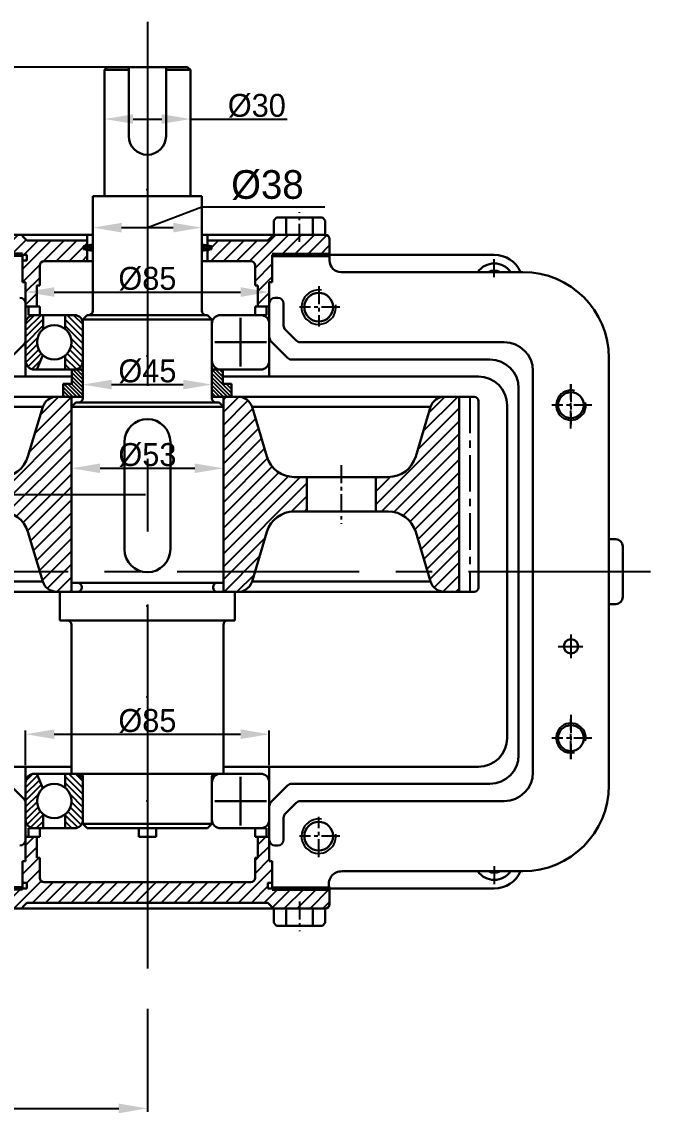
# Model space of a CAD drawing. Header units: millimetres. Extents: x 195 to 1387, y 105 to 1062.
# Drawn here: x 580.3 to 805.1, y 111.1 to 491.7 of the extents above; entities that cross this region are included whole.
import ezdxf

# ---------------------------------------------------------------- set-up
doc = ezdxf.new("R2010")
doc.units = ezdxf.units.MM
doc.header["$PDSIZE"] = -1
doc.linetypes.add('CENTER', pattern=[10.16, 6.35, -1.27, 1.27, -1.27])
doc.linetypes.add('CENTERX2', pattern=[20.32, 12.7, -2.54, 2.54, -2.54])
doc.layers.get('0').update_dxf_attribs({"lineweight": 30})
doc.layers.add('中心线', color=1, linetype='CENTER')
doc.layers.add('细线', color=7, linetype='Continuous')
doc.layers.add('特粗线', color=7, linetype='Continuous', lineweight=60)
doc.dimstyles.new('ISO-25', dxfattribs={"dimtxt": 8, "dimasz": 10, "dimexe": 1.25, "dimexo": 0.625, "dimtad": 1, "dimdec": 0, "dimtxsty": 'Standard', "dimcen": 2.5, "dimadec": 0, "dimazin": 0, "dimtfac": 1, "dimtdec": 0, "dimtmove": 0, "dimatfit": 3, "dimfxl": 1, "dimarcsym": 0})

# ---------------------------------------------------------------- blocks, each defined once
blk = doc.blocks.new('*D24')
at = {"layer": 'Defpoints', "color": 0, "transparency": 16777216}
for p in [(474.12, 148.12), (624.12, 148.13), (624.12, 112.75)]:
    blk.add_point(p, dxfattribs=at)
at = {"layer": '细线', "color": 0, "lineweight": -2, "transparency": 16777216}
for p, q in [((474.12, 147.49), (474.12, 111.5)), ((624.12, 147.5), (624.12, 111.5)), ((484.12, 112.75), (614.12, 112.75))]:
    blk.add_line(p, q, dxfattribs=at)
at = {"layer": '细线', "color": 0, "transparency": 16777216}
for points in [[(484.12, 114.42), (484.12, 111.08), (474.12, 112.75)], [(614.12, 114.42), (614.12, 111.08), (624.12, 112.75)]]:
    blk.add_solid(points, dxfattribs=at)
at = {"layer": '细线', "color": 0, "transparency": 16777216, "insert": (549.12, 117.38), "char_height": 8, "attachment_point": 5}
blk.add_mtext('%%c150', dxfattribs=at)
blk = doc.blocks.new('*D33')
at = {"layer": 'Defpoints', "color": 0, "transparency": 16777216}
for p in [(205.25, 475.94), (624.12, 475.94), (624.12, 326.72)]:
    blk.add_point(p, dxfattribs=at)
at = {"layer": '细线', "color": 0, "lineweight": -2, "transparency": 16777216}
for p, q in [((623.5, 475.94), (204, 475.94)), ((205.25, 336.72), (205.25, 465.94)), ((623.5, 326.72), (204, 326.72))]:
    blk.add_line(p, q, dxfattribs=at)
at = {"layer": '细线', "color": 0, "transparency": 16777216}
for points in [[(203.59, 465.94), (206.92, 465.94), (205.25, 475.94)], [(203.59, 336.72), (206.92, 336.72), (205.25, 326.72)]]:
    blk.add_solid(points, dxfattribs=at)
at = {"layer": '细线', "color": 0, "transparency": 16777216, "insert": (200.63, 401.33), "char_height": 8, "attachment_point": 5, "rotation": 90}
blk.add_mtext('%%c149', dxfattribs=at)
blk = doc.blocks.new('*D43')
at = {"layer": 'Defpoints', "color": 0, "transparency": 16777216}
for p in [(609.12, 474.94), (639.12, 474.94), (639.12, 457.8)]:
    blk.add_point(p, dxfattribs=at)
at = {"layer": '细线', "color": 0, "lineweight": -2, "transparency": 16777216}
for p, q in [((609.12, 474.31), (609.12, 456.55)), ((639.12, 474.31), (639.12, 456.55)), ((619.12, 457.8), (629.12, 457.8)), ((639.12, 457.8), (672.92, 457.8))]:
    blk.add_line(p, q, dxfattribs=at)
at = {"layer": '细线', "color": 0, "transparency": 16777216}
for points in [[(619.12, 459.47), (619.12, 456.13), (609.12, 457.8)], [(629.12, 459.47), (629.12, 456.13), (639.12, 457.8)]]:
    blk.add_solid(points, dxfattribs=at)
at = {"layer": '细线', "color": 0, "transparency": 16777216, "insert": (662.29, 462.42), "char_height": 8, "attachment_point": 5}
blk.add_mtext('%%c30', dxfattribs=at)
blk = doc.blocks.new('*D45')
at = {"layer": 'Defpoints', "color": 0, "transparency": 16777216}
for p in [(601.62, 386.44), (646.62, 386.44), (646.62, 365.19)]:
    blk.add_point(p, dxfattribs=at)
at = {"layer": '细线', "color": 0, "lineweight": -2, "transparency": 16777216}
for p, q in [((601.62, 385.82), (601.62, 363.94)), ((646.62, 385.82), (646.62, 363.94)), ((611.62, 365.19), (636.62, 365.19))]:
    blk.add_line(p, q, dxfattribs=at)
at = {"layer": '细线', "color": 0, "transparency": 16777216}
for points in [[(611.62, 366.86), (611.62, 363.52), (601.62, 365.19)], [(636.62, 366.86), (636.62, 363.52), (646.62, 365.19)]]:
    blk.add_solid(points, dxfattribs=at)
at = {"layer": '细线', "color": 0, "transparency": 16777216, "insert": (624.12, 369.82), "char_height": 8, "attachment_point": 5}
blk.add_mtext('%%c45', dxfattribs=at)
blk = doc.blocks.new('*D46')
at = {"layer": 'Defpoints', "color": 0, "transparency": 16777216}
for p in [(650.62, 336), (597.62, 296), (650.62, 296)]:
    blk.add_point(p, dxfattribs=at)
at = {"layer": '细线', "color": 0, "lineweight": -2, "transparency": 16777216}
for p, q in [((597.62, 296.63), (597.62, 337.25)), ((607.62, 336), (640.62, 336)), ((650.62, 296.63), (650.62, 337.25))]:
    blk.add_line(p, q, dxfattribs=at)
at = {"layer": '细线', "color": 0, "transparency": 16777216}
for points in [[(607.62, 337.67), (607.62, 334.33), (597.62, 336)], [(640.62, 337.67), (640.62, 334.33), (650.62, 336)]]:
    blk.add_solid(points, dxfattribs=at)
at = {"layer": '细线', "color": 0, "transparency": 16777216, "insert": (624.12, 340.63), "char_height": 8, "attachment_point": 5}
blk.add_mtext('%%c53', dxfattribs=at)
blk = doc.blocks.new('*D48')
at = {"layer": 'Defpoints', "color": 0, "transparency": 16777216}
for p in [(666.62, 243.25), (581.62, 231.89), (666.62, 231.89)]:
    blk.add_point(p, dxfattribs=at)
at = {"layer": '细线', "color": 0, "lineweight": -2, "transparency": 16777216}
for p, q in [((581.62, 232.51), (581.62, 244.5)), ((666.62, 232.51), (666.62, 244.5)), ((591.62, 243.25), (656.62, 243.25))]:
    blk.add_line(p, q, dxfattribs=at)
at = {"layer": '细线', "color": 0, "transparency": 16777216}
for points in [[(591.62, 244.92), (591.62, 241.58), (581.62, 243.25)], [(656.62, 244.92), (656.62, 241.58), (666.62, 243.25)]]:
    blk.add_solid(points, dxfattribs=at)
at = {"layer": '细线', "color": 0, "transparency": 16777216, "insert": (624.12, 247.88), "char_height": 8, "attachment_point": 5}
blk.add_mtext('%%c85', dxfattribs=at)
blk = doc.blocks.new('*D53')
at = {"layer": 'Defpoints', "color": 0, "transparency": 16777216}
for p in [(666.62, 397.46), (581.62, 393.44), (666.62, 393.44)]:
    blk.add_point(p, dxfattribs=at)
at = {"layer": '细线', "color": 0, "lineweight": -2, "transparency": 16777216}
for p, q in [((581.62, 394.07), (581.62, 398.71)), ((591.62, 397.46), (656.62, 397.46)), ((666.62, 394.07), (666.62, 398.71))]:
    blk.add_line(p, q, dxfattribs=at)
at = {"layer": '细线', "color": 0, "transparency": 16777216}
for points in [[(591.62, 399.13), (591.62, 395.79), (581.62, 397.46)], [(656.62, 399.13), (656.62, 395.79), (666.62, 397.46)]]:
    blk.add_solid(points, dxfattribs=at)
at = {"layer": '细线', "color": 0, "transparency": 16777216, "insert": (624.12, 402.08), "char_height": 8, "attachment_point": 5}
blk.add_mtext('%%c85', dxfattribs=at)

msp = doc.modelspace()

# ---------------------------------------------------------------- hatches: boundary and pattern name
at = {"layer": '细线'}
h = msp.add_hatch(dxfattribs=at)
h.set_pattern_fill('ANSI31', color=256)
h.paths.add_polyline_path([(355.88, 415.44), (329.96, 415.44), (328.46, 416.94), (328.46, 417.44), (309.96, 417.44, 0.414214), (308.46, 415.94), (308.46, 410.44), (328.46, 410.44), (329.96, 410.44), (329.96, 408.44), (328.46, 408.44), (328.46, 398.94), (329.88, 398.94), (329.88, 391.44), (333.46, 391.44), (333.46, 397.74), (334.46, 397.74), (334.46, 406.74, -0.414214), (335.96, 408.24), (355.88, 408.24)])
h.paths.add_polyline_path([(403.29, 415.94, 0.414214), (401.79, 417.44), (383.29, 417.44), (383.29, 416.94), (381.79, 415.44), (365.88, 415.44), (355.88, 415.44), (355.88, 408.24), (375.79, 408.24, -0.414214), (377.29, 406.74), (377.29, 397.74), (378.29, 397.74), (378.29, 391.44), (381.88, 391.44), (381.88, 398.94), (383.29, 398.94), (383.29, 408.44), (381.79, 408.44), (381.79, 410.44), (383.29, 410.44), (403.29, 410.44)])
h.paths.add_polyline_path([(474.12, 415.44), (439.62, 415.44), (438.12, 416.94), (438.12, 417.44), (419.62, 417.44, 0.414214), (418.12, 415.94), (418.12, 410.44), (438.12, 410.44), (439.62, 410.44), (439.62, 408.44), (438.12, 408.44), (438.12, 391.44), (443.12, 391.44), (443.12, 398.74), (444.12, 398.74), (444.12, 408.24, -0.414214), (445.62, 409.74), (474.12, 409.74)])
h.paths.add_polyline_path([(530.12, 415.94, 0.414214), (528.62, 417.44), (510.12, 417.44), (510.12, 416.94), (508.62, 415.44), (474.12, 415.44), (474.12, 409.74), (502.62, 409.74, -0.414214), (504.12, 408.24), (504.12, 398.74), (505.12, 398.74), (505.12, 391.44), (510.12, 391.44), (510.12, 408.44), (508.62, 408.44), (508.62, 410.44), (510.12, 410.44), (530.12, 410.44)])
h.paths.add_polyline_path([(603.12, 412.15), (601.79, 412.39), (601.79, 413.43), (603.12, 413.66), (603.12, 415.44), (582.06, 415.44), (580.56, 416.94), (580.56, 417.44), (562.06, 417.44, 0.414214), (560.56, 415.94), (560.56, 410.44), (580.56, 410.44), (582.06, 410.44), (582.06, 408.44), (580.56, 408.44), (580.56, 400.94), (581.62, 400.94), (581.62, 392.44), (585.56, 392.44), (585.56, 399.74), (586.56, 399.74), (586.56, 406.74, -0.414214), (588.06, 408.24), (603.12, 408.24)])
h.paths.add_polyline_path([(687.68, 415.94, 0.414214), (686.18, 417.44), (667.68, 417.44), (667.68, 416.94), (666.18, 415.44), (645.12, 415.44), (645.12, 413.66), (646.45, 413.43), (646.45, 412.39), (645.12, 412.15), (645.12, 408.24), (660.18, 408.24, -0.414214), (661.68, 406.74), (661.68, 399.74), (662.68, 399.74), (662.68, 392.44), (666.62, 392.44), (666.62, 400.94), (667.68, 400.94), (667.68, 410.44), (687.68, 410.44)])
edge = h.paths.add_edge_path()
edge.add_spline(control_points=[(350.46, 184.44), (350.55, 184.88), (350.63, 185.31), (350.7, 185.75)], knot_values=[279.245164, 279.245164, 279.245164, 279.245164, 280.663762, 280.663762, 280.663762, 280.663762], degree=3, periodic=0)
edge.add_spline(control_points=[(350.7, 185.75), (350.84, 186.54), (350.94, 187.34), (351.02, 188.15)], knot_values=[276.673071, 276.673071, 276.673071, 276.673071, 279.245164, 279.245164, 279.245164, 279.245164], degree=3, periodic=0)
edge.add_line((351.02, 188.15), (308.46, 188.15))
edge.add_line((308.46, 188.15), (308.46, 183.94))
edge.add_arc((309.96, 183.94), 1.5, 180, 270)
edge.add_line((309.96, 182.44), (328.46, 182.44))
edge.add_line((328.46, 182.44), (328.46, 182.94))
edge.add_line((328.46, 182.94), (329.96, 184.44))
edge.add_line((329.96, 184.44), (345.88, 184.44))
edge.add_line((345.88, 184.44), (350.46, 184.44))
h.paths.add_polyline_path([(403.29, 189.44), (383.29, 189.44), (381.79, 189.44), (381.79, 191.44), (383.29, 191.44), (383.29, 200.94), (381.88, 200.94), (381.88, 208.44), (378.29, 208.44), (378.29, 202.14), (377.29, 202.14), (377.29, 193.14, -0.414214), (375.79, 191.64), (366.88, 191.64), (366.88, 187.86), (368.21, 187.63), (368.21, 186.59), (366.88, 186.35), (366.88, 184.44), (381.79, 184.44), (383.29, 182.94), (383.29, 182.44), (401.79, 182.44, 0.414214), (403.29, 183.94)])
h.paths.add_polyline_path([(474.12, 190.14), (445.62, 190.14, -0.414214), (444.12, 191.64), (444.12, 201.14), (443.12, 201.14), (443.12, 208.44), (438.12, 208.44), (438.12, 191.44), (439.62, 191.44), (439.62, 189.44), (438.12, 189.44), (418.12, 189.44), (418.12, 183.94, 0.414214), (419.62, 182.44), (438.12, 182.44), (438.12, 182.94), (439.62, 184.44), (474.12, 184.44)])
h.paths.add_polyline_path([(530.12, 189.44), (510.12, 189.44), (508.62, 189.44), (508.62, 191.44), (510.12, 191.44), (510.12, 208.44), (505.12, 208.44), (505.12, 201.14), (504.12, 201.14), (504.12, 191.64, -0.414214), (502.62, 190.14), (474.12, 190.14), (474.12, 184.44), (508.62, 184.44), (510.12, 182.94), (510.12, 182.44), (528.62, 182.44, 0.414214), (530.12, 183.94)])
h.paths.add_polyline_path([(624.12, 191.64), (588.06, 191.64, -0.414214), (586.56, 193.14), (586.56, 200.14), (585.56, 200.14), (585.56, 207.44), (581.62, 207.44), (581.62, 198.94), (580.56, 198.94), (580.56, 191.44), (582.06, 191.44), (582.06, 189.44), (580.56, 189.44), (560.56, 189.44), (560.56, 183.94, 0.414214), (562.06, 182.44), (580.56, 182.44), (580.56, 182.94), (582.06, 184.44), (624.12, 184.44)])
h.paths.add_polyline_path([(687.68, 189.44), (667.68, 189.44), (666.18, 189.44), (666.18, 191.44), (667.68, 191.44), (667.68, 198.94), (666.62, 198.94), (666.62, 207.44), (662.68, 207.44), (662.68, 200.14), (661.68, 200.14), (661.68, 193.14, -0.414214), (660.18, 191.64), (624.12, 191.64), (624.12, 184.44), (666.18, 184.44), (667.68, 182.94), (667.68, 182.44), (686.18, 182.44, 0.414214), (687.68, 183.94)])
h = msp.add_hatch(dxfattribs=at)
h.set_pattern_fill('ANSI37', color=256, scale=0.2)
h.paths.add_polyline_path([(646.45, 413.43), (643.12, 414.02), (643.12, 411.79), (646.45, 412.39)])
h.paths.add_polyline_path([(605.12, 414.02), (601.79, 413.43), (601.79, 412.39), (605.12, 411.79)])
h = msp.add_hatch(dxfattribs=at)
h.set_pattern_fill('ANSI31', color=256, scale=0.5)
h.paths.add_polyline_path([(334.38, 387.44), (332.88, 387.44, 0.414214), (329.88, 384.44), (329.88, 379.94), (332.63, 379.94, -0.248317), (334.38, 383.25)])
h.paths.add_polyline_path([(332.63, 379.94), (329.88, 379.94), (329.88, 375.44, 0.404901), (332.78, 372.44), (333.73, 377.19, -0.192255)])
h.paths.add_polyline_path([(444.31, 388.44), (441.12, 388.44, 0.414214), (438.12, 385.44), (438.12, 379.94), (442.37, 379.94, -0.231561), (444.31, 383.89)])
h.paths.add_polyline_path([(443.58, 376.69, -0.178973), (442.37, 379.94), (438.12, 379.94), (438.12, 374.44, 0.414214), (441.12, 371.44), (442.5, 371.44)])
h.paths.add_polyline_path([(442.5, 228.44), (441.12, 228.44, 0.414214), (438.12, 225.44), (438.12, 219.94), (442.37, 219.94, -0.178973), (443.58, 223.2)])
h.paths.add_polyline_path([(444.31, 216, -0.231561), (442.37, 219.94), (438.12, 219.94), (438.12, 214.44, 0.414214), (441.12, 211.44), (444.31, 211.44)])
h.paths.add_polyline_path([(587.79, 384.56), (587.79, 389.44), (584.62, 389.44, 0.414214), (581.62, 386.44), (581.62, 379.94), (585.62, 379.94, -0.223203)])
h.paths.add_polyline_path([(585.62, 379.94), (581.62, 379.94), (581.62, 373.44, 0.414214), (584.62, 370.44), (585.57, 370.44), (587.63, 375.47, -0.213833)])
h.paths.add_polyline_path([(585.57, 229.44), (584.62, 229.44, 0.414214), (581.62, 226.44), (581.62, 219.94), (585.62, 219.94, -0.213833), (587.63, 224.42)])
h.paths.add_polyline_path([(587.79, 215.33, -0.223203), (585.62, 219.94), (581.62, 219.94), (581.62, 213.44, 0.414214), (584.62, 210.44), (587.79, 210.44)])
h = msp.add_hatch(dxfattribs=at)
h.set_pattern_fill('ANSI31', color=256, scale=0.5, angle=90)
h.paths.add_polyline_path([(453.62, 388.44), (450.44, 388.44), (450.44, 383.89, -0.231561), (452.37, 379.94), (456.62, 379.94), (456.62, 385.44, 0.414214)])
h.paths.add_polyline_path([(456.62, 379.94), (452.37, 379.94, -0.231561), (450.44, 376), (450.44, 371.44), (453.62, 371.44, 0.414214), (456.62, 374.44)])
h.paths.add_polyline_path([(456.62, 225.44, 0.414214), (453.62, 228.44), (450.44, 228.44), (450.44, 223.89, -0.231561), (452.37, 219.94), (456.62, 219.94)])
h.paths.add_polyline_path([(456.62, 219.94), (452.37, 219.94, -0.231561), (450.44, 216), (450.44, 211.44), (453.62, 211.44, 0.414214), (456.62, 214.44)])
h.paths.add_polyline_path([(340.38, 387.44), (338.88, 387.44), (338.88, 383.25, -0.248317), (340.63, 379.94), (343.38, 379.94), (343.38, 384.44, 0.414214)])
h.paths.add_polyline_path([(343.38, 379.94), (340.63, 379.94, -0.248317), (338.88, 376.64), (338.88, 372.44), (340.38, 372.44, 0.414214), (343.38, 375.44)])
h.paths.add_polyline_path([(601.62, 386.44, 0.414214), (598.62, 389.44), (595.45, 389.44), (595.45, 384.56, -0.223203), (597.62, 379.94), (601.62, 379.94)])
h.paths.add_polyline_path([(601.62, 379.94), (597.62, 379.94, -0.223203), (595.45, 375.33), (595.45, 370.44), (598.62, 370.44, 0.414214), (601.62, 373.44)])
h.paths.add_polyline_path([(601.62, 219.94), (597.62, 219.94, -0.223203), (595.45, 215.33), (595.45, 210.44), (598.62, 210.44, 0.414214), (601.62, 213.44)])
h.paths.add_polyline_path([(601.62, 226.44, 0.414214), (598.62, 229.44), (597.62, 229.44), (595.45, 229.44), (595.45, 224.56, -0.223203), (597.62, 219.94), (601.62, 219.94)])
h = msp.add_hatch(dxfattribs=at)
h.set_pattern_fill('ANSI31', color=256, scale=0.3, angle=90)
h.paths.add_polyline_path([(597.78, 365.44), (594.78, 365.44), (594.78, 360.94), (601.62, 360.94), (601.62, 370.44), (597.78, 370.44)])
h.paths.add_polyline_path([(646.62, 360.94), (653.46, 360.94), (653.46, 365.44), (650.46, 365.44), (650.46, 370.44), (646.62, 370.44)])
h = msp.add_hatch(dxfattribs=at)
h.set_pattern_fill('ANSI31', color=256)
h.set_pattern_definition([(45, (474.122, 223.9434), (-2.245064, 2.245064), [])])
h.paths.add_polyline_path([(530.54, 340.08), (525.36, 357.38, 0.331376), (520.57, 360.94), (515.37, 360.94), (515.37, 292.94), (520.57, 292.94, 0.331376), (525.36, 296.51), (530.54, 313.81, -0.331376), (540.12, 320.94), (544.5, 320.94), (544.5, 332.94), (540.12, 332.94, -0.331376)])
h.paths.add_polyline_path([(582.46, 313.81), (587.64, 296.51, 0.331376), (592.43, 292.94), (597.62, 292.94), (597.62, 360.94), (592.43, 360.94, 0.331376), (587.64, 357.38), (582.46, 340.08, -0.331376), (572.88, 332.94), (568.5, 332.94), (568.5, 320.94), (572.88, 320.94, -0.331376)])
h.paths.add_polyline_path([(675.37, 320.94), (679.75, 320.94), (679.75, 332.94), (675.37, 332.94, -0.331376), (665.79, 340.08), (660.61, 357.38, 0.331376), (655.82, 360.94), (650.62, 360.94), (650.62, 292.94), (655.82, 292.94, 0.331376), (660.61, 296.51), (665.79, 313.81, -0.331376)])
h.paths.add_polyline_path([(708.13, 332.94), (703.75, 332.94), (703.75, 320.94), (708.13, 320.94, -0.331376), (717.71, 313.81), (722.89, 296.51, 0.331376), (727.68, 292.94), (732.87, 292.94), (732.87, 360.94), (727.68, 360.94, 0.331376), (722.89, 357.38), (717.71, 340.08, -0.331376)])

# ---------------------------------------------------------------- linework, layer by layer
for p, q in [((610.12, 475.94), (609.12, 474.94)), ((624.12, 475.94), (610.12, 475.94)), ((617.62, 475.94), (617.62, 451.85)), ((624.12, 475.94), (638.12, 475.94)), ((630.62, 475.94), (630.62, 451.85)), ((638.12, 475.94), (639.12, 474.94)), ((609.12, 474.94), (609.12, 430.94)), ((609.12, 474.94), (617.62, 474.94)), ((630.62, 474.94), (639.12, 474.94)), ((639.12, 474.94), (639.12, 430.94)), ((605.12, 430.94), (607.62, 430.94)), ((607.62, 430.94), (640.62, 430.94)), ((640.62, 430.94), (643.12, 430.94)), ((669.18, 423.44), (668.18, 422.44)), ((669.18, 423.44), (677.18, 423.44)), ((672.5, 417.44), (672.5, 423.44)), ((685.18, 423.44), (677.18, 423.44)), ((681.87, 417.44), (681.87, 423.44)), ((685.18, 423.44), (686.18, 422.44)), ((668.18, 417.44), (668.18, 422.44)), ((686.18, 417.44), (686.18, 422.44)), ((562.06, 417.44), (605.12, 417.44)), ((580.56, 417.44), (580.56, 416.94)), ((582.06, 415.44), (580.56, 416.94)), ((582.06, 415.44), (603.12, 415.44)), ((603.12, 417.44), (603.12, 413.66)), ((686.18, 417.44), (643.12, 417.44)), ((645.12, 417.44), (645.12, 413.66)), ((666.18, 415.44), (645.12, 415.44)), ((666.18, 415.44), (667.68, 416.94)), ((667.68, 417.44), (667.68, 416.94)), ((687.68, 410.44), (687.68, 415.94)), ((605.12, 414.02), (601.79, 413.43)), ((601.79, 413.43), (601.79, 412.39)), ((605.12, 411.79), (601.79, 412.39)), ((603.12, 412.15), (603.12, 408.24)), ((643.12, 414.02), (646.45, 413.43)), ((643.12, 411.79), (646.45, 412.39)), ((645.12, 412.15), (645.12, 408.24)), ((646.45, 413.43), (646.45, 412.39)), ((580.56, 400.94), (580.56, 410.44)), ((580.56, 410.44), (582.06, 410.44)), ((580.56, 410.44), (580.56, 408.44)), ((582.06, 408.44), (580.56, 408.44)), ((582.06, 410.44), (582.06, 408.44)), ((588.06, 408.24), (605.12, 408.24)), ((660.18, 408.24), (643.12, 408.24)), ((667.68, 400.94), (667.68, 410.44)), ((687.68, 410.44), (687.68, 408.44)), ((687.68, 410.44), (745.12, 410.44)), ((586.56, 399.74), (586.56, 406.74)), ((661.68, 399.74), (661.68, 406.74)), ((691.68, 404.44), (755.12, 404.44)), ((581.62, 400.94), (580.56, 400.94)), ((581.62, 386.44), (581.62, 400.94)), ((585.56, 399.74), (586.56, 399.74)), ((585.56, 399.74), (585.56, 392.44)), ((662.68, 399.74), (661.68, 399.74)), ((662.68, 399.74), (662.68, 392.44)), ((666.62, 400.94), (667.68, 400.94)), ((666.62, 386.44), (666.62, 400.94)), ((581.62, 392.44), (586.56, 392.44)), ((582.62, 392.44), (582.62, 389.44)), ((586.56, 392.44), (586.56, 389.44)), ((666.62, 392.44), (661.68, 392.44)), ((661.68, 392.44), (661.68, 389.44)), ((665.62, 392.44), (665.62, 389.44)), ((666.62, 389.44), (666.62, 393.44)), ((668.62, 395.44), (669.62, 395.44)), ((671.62, 393.44), (671.62, 385.77)), ((582.62, 389.44), (598.62, 389.44)), ((587.79, 384.56), (587.79, 389.44)), ((595.45, 384.56), (595.45, 389.44)), ((601.62, 387.94), (603.12, 389.44)), ((603.62, 389.44), (603.12, 389.44)), ((603.62, 389.44), (644.62, 389.44)), ((645.12, 389.44), (644.62, 389.44)), ((645.12, 389.44), (646.62, 387.94)), ((656.62, 371.44), (656.62, 388.44)), ((581.62, 386.44), (581.62, 373.44)), ((601.62, 387.94), (646.62, 387.94)), ((666.62, 386.44), (666.62, 368)), ((676.04, 380.53), (672.21, 384.36)), ((576.38, 374.53), (581.04, 379.19)), ((647.62, 379.94), (665.62, 379.94)), ((673.04, 374.53), (667.21, 380.36)), ((677.45, 379.94), (748.62, 379.94)), ((581.62, 373.44), (581.62, 368)), ((585.57, 370.44), (587.63, 375.47)), ((595.45, 370.44), (595.45, 375.33)), ((674.45, 373.94), (743.62, 373.94)), ((785.12, 374.44), (785.12, 299.94)), ((601.62, 370.44), (584.62, 370.44)), ((597.78, 370.44), (597.78, 365.44)), ((663.62, 370.44), (646.62, 370.44)), ((650.46, 370.44), (650.46, 365.44)), ((758.62, 369.94), (758.62, 283.48)), ((597.78, 368), (494.57, 368)), ((597.78, 365.44), (594.78, 365.44)), ((594.78, 365.44), (594.78, 360.94)), ((650.46, 368), (739.62, 368)), ((650.46, 365.44), (653.46, 365.44)), ((653.46, 365.44), (653.46, 360.94)), ((739.62, 368), (739.62, 368)), ((753.62, 363.94), (753.62, 283.48)), ((601.62, 360.94), (514.62, 360.94)), ((600.12, 358.94), (599.12, 358.94)), ((600.12, 358.94), (648.12, 358.94)), ((732.87, 360.94), (732.87, 292.94)), ((739.62, 359.44), (739.62, 294.44)), ((749.62, 358), (749.62, 283.48)), ((525.36, 357.38), (587.64, 357.38)), ((587.64, 357.38), (582.46, 340.08)), ((597.62, 357.44), (650.62, 357.44)), ((660.61, 357.38), (665.79, 340.08)), ((660.61, 357.38), (722.89, 357.38)), ((722.89, 357.38), (717.71, 340.08)), ((616.12, 345.14), (616.12, 317.13)), ((632.12, 345.14), (632.12, 317.13)), ((691.75, 332.94), (675.37, 332.94)), ((679.75, 332.94), (679.75, 320.94)), ((691.75, 332.94), (708.13, 332.94)), ((703.75, 332.94), (703.75, 320.94)), ((691.75, 320.94), (675.37, 320.94)), ((691.75, 320.94), (708.13, 320.94)), ((616.12, 307.74), (616.12, 317.13)), ((632.12, 307.74), (632.12, 317.13)), ((753.62, 235.94), (753.62, 316.4)), ((758.62, 229.94), (758.62, 316.4)), ((587.64, 296.51), (582.46, 313.81)), ((660.61, 296.51), (665.79, 313.81)), ((722.89, 296.51), (717.71, 313.81)), ((785.12, 311.25), (787.47, 311.25)), ((789.97, 308.75), (789.97, 291.14)), ((785.12, 225.44), (785.12, 299.94)), ((525.36, 296.51), (587.64, 296.51)), ((597.62, 296), (599.74, 296)), ((599.74, 296), (648.51, 296)), ((601.24, 294.5), (601.24, 294.44)), ((647.01, 294.5), (647.01, 294.44)), ((650.62, 296), (648.51, 296)), ((660.61, 296.51), (722.89, 296.51)), ((599.74, 292.94), (520.57, 292.94)), ((648.51, 292.94), (599.74, 292.94)), ((648.51, 292.94), (654.62, 292.94)), ((654.62, 292.94), (738.12, 292.94)), ((785.12, 288.64), (787.47, 288.64)), ((749.62, 241.89), (749.62, 283.48)), ((494.57, 231.89), (597.62, 231.89)), ((581.62, 231.89), (581.62, 213.44)), ((598.62, 229.44), (584.62, 229.44)), ((585.57, 229.44), (587.63, 224.42)), ((595.45, 229.44), (595.45, 224.56)), ((647.62, 229.44), (600.62, 229.44)), ((601.62, 211.94), (601.62, 228.44)), ((646.62, 226.44), (646.62, 228.44)), ((649.62, 229.44), (663.62, 229.44)), ((650.46, 231.89), (739.62, 231.89)), ((656.62, 228.44), (656.62, 211.44)), ((666.62, 231.89), (666.62, 213.44)), ((576.38, 225.36), (581.04, 220.7)), ((673.04, 225.36), (667.21, 219.53)), ((674.45, 225.94), (743.62, 225.94)), ((647.62, 219.94), (665.62, 219.94)), ((676.04, 219.36), (672.21, 215.53)), ((677.45, 219.94), (748.62, 219.94)), ((581.62, 213.44), (581.62, 210.44)), ((587.79, 215.33), (587.79, 210.44)), ((595.45, 215.33), (595.45, 210.44)), ((646.62, 211.94), (646.62, 213.44)), ((666.62, 210.44), (666.62, 213.44)), ((671.62, 206.44), (671.62, 214.12)), ((581.62, 210.44), (581.62, 198.94)), ((582.62, 207.44), (582.62, 210.44)), ((582.62, 210.44), (598.62, 210.44)), ((586.56, 207.44), (586.56, 210.44)), ((603.12, 210.44), (601.62, 211.94)), ((601.62, 211.94), (646.62, 211.94)), ((645.12, 210.44), (603.12, 210.44)), ((621.12, 207.44), (621.12, 210.44)), ((627.12, 207.44), (627.12, 210.44)), ((645.12, 210.44), (646.62, 211.94)), ((649.62, 210.44), (663.62, 210.44)), ((661.68, 207.44), (661.68, 210.44)), ((665.62, 210.44), (663.21, 210.44)), ((665.62, 207.44), (665.62, 210.44)), ((666.62, 210.44), (666.62, 206.44)), ((666.62, 210.44), (666.62, 198.94)), ((581.62, 207.44), (586.56, 207.44)), ((585.56, 200.14), (585.56, 207.44)), ((624.12, 207.44), (621.12, 207.44)), ((624.12, 207.44), (627.12, 207.44)), ((666.62, 207.44), (661.68, 207.44)), ((662.68, 200.14), (662.68, 207.44)), ((668.62, 204.44), (669.62, 204.44)), ((581.62, 198.94), (580.56, 198.94)), ((580.56, 198.94), (580.56, 189.44)), ((585.56, 200.14), (586.56, 200.14)), ((586.56, 200.14), (586.56, 193.14)), ((662.68, 200.14), (661.68, 200.14)), ((661.68, 200.14), (661.68, 193.14)), ((666.62, 198.94), (667.68, 198.94)), ((667.68, 198.94), (667.68, 189.44)), ((692.07, 195.44), (755.12, 195.44)), ((580.56, 191.44), (582.06, 191.44)), ((580.56, 191.44), (580.56, 189.44)), ((582.06, 191.44), (582.06, 189.44)), ((588.06, 191.64), (624.12, 191.64)), ((660.18, 191.64), (624.12, 191.64)), ((666.18, 191.44), (667.68, 191.44)), ((666.18, 191.44), (666.18, 189.44)), ((667.68, 191.44), (667.68, 189.44)), ((582.06, 189.44), (580.56, 189.44)), ((667.68, 189.44), (666.18, 189.44)), ((687.68, 189.44), (687.68, 183.94)), ((687.68, 189.44), (745.12, 189.44)), ((582.06, 184.44), (580.56, 182.94)), ((580.56, 182.44), (580.56, 182.94)), ((582.06, 184.44), (624.12, 184.44)), ((666.18, 184.44), (624.12, 184.44)), ((666.18, 184.44), (667.68, 182.94)), ((667.68, 182.44), (667.68, 182.94)), ((562.06, 182.44), (624.12, 182.44)), ((686.18, 182.44), (624.12, 182.44)), ((668.18, 182.44), (668.18, 177.45)), ((672.5, 182.44), (672.5, 176.45)), ((681.87, 182.44), (681.87, 176.45)), ((686.18, 182.44), (686.18, 177.45)), ((669.18, 176.45), (668.18, 177.45)), ((669.18, 176.45), (677.18, 176.45)), ((685.18, 176.45), (677.18, 176.45)), ((685.18, 176.45), (686.18, 177.45))]:
    msp.add_line(p, q)
at = {"color": 7, "linetype": 'Continuous'}
for p, q in [((605.12, 430.94), (605.12, 390.94)), ((643.12, 430.94), (643.12, 390.94)), ((649.62, 389.44), (665.62, 389.44)), ((601.62, 387.94), (601.62, 360.44)), ((646.62, 387.94), (646.62, 360.44)), ((597.62, 360.94), (597.62, 292.94)), ((599.12, 358.94), (597.62, 357.44)), ((646.62, 360.94), (732.87, 360.94)), ((648.12, 358.94), (649.12, 358.94)), ((649.12, 358.94), (650.62, 357.44)), ((650.62, 360.94), (650.62, 292.94)), ((727.68, 360.94), (738.12, 360.94)), ((593.62, 292.94), (593.62, 282.94)), ((654.62, 292.94), (654.62, 282.94)), ((593.62, 282.94), (652.12, 282.94)), ((652.12, 282.94), (654.62, 282.94)), ((597.62, 281.44), (597.62, 229.44)), ((650.62, 281.44), (650.62, 229.44)), ((597.62, 229.44), (600.62, 229.44)), ((647.62, 229.44), (649.62, 229.44)), ((601.62, 226.44), (601.62, 213.44)), ((646.62, 226.44), (646.62, 213.44)), ((584.62, 210.44), (598.62, 210.44))]:
    msp.add_line(p, q, dxfattribs=at)
for centre, radius in [((683.87, 392.19), 5), ((591.62, 379.94), 6), ((771.87, 358), 4.5), ((771.87, 273.88), 2.5), ((771.87, 241.89), 4.5), ((591.62, 219.94), 6), ((683.87, 207.69), 5)]:
    msp.add_circle(centre, radius)
for centre, radius, start, end in [((624.12, 451.85), 6.5, 180, 0), ((686.18, 415.94), 1.5, 0, 90), ((588.06, 406.74), 1.5, 90, 180), ((660.18, 406.74), 1.5, 0, 90), ((691.68, 408.44), 4, 180, 270), ((745.12, 400.44), 7, 34.8499, 145.1501), ((745.12, 400.44), 10, 23.5782, 90), ((745.12, 400.44), 4.5, 62.734, 117.266), ((755.12, 374.44), 30, 0, 90), ((579.62, 393.44), 2, 0, 90), ((668.62, 393.44), 2, 90, 180), ((669.62, 393.44), 2, 0, 90), ((584.62, 386.44), 3, 90, 180), ((598.62, 386.44), 3, 0, 90), ((603.62, 390.94), 1.5, 270, 0), ((644.62, 390.94), 1.5, 180, 270), ((663.62, 386.44), 3, 0, 90), ((673.62, 385.77), 2, 180, 225), ((668.62, 381.77), 2, 180, 225), ((579.62, 380.6), 2, 315, 0), ((677.45, 381.94), 2, 225, 270), ((748.62, 369.94), 10, 0, 90), ((584.62, 373.44), 3, 180, 270), ((598.62, 373.44), 3, 270, 0), ((649.62, 373.44), 3, 180, 270), ((663.62, 373.44), 3, 270, 0), ((674.45, 375.94), 2, 225, 270), ((743.62, 363.94), 10, 0, 90), ((739.62, 358), 10, 0, 90), ((592.43, 355.94), 5, 90, 163.3357), ((600.12, 360.44), 1.5, 270, 0), ((655.82, 355.94), 5, 16.6643, 90), ((727.68, 355.94), 5, 90, 163.3357), ((738.12, 359.44), 1.5, 0, 90), ((624.12, 345.14), 8, 0, 180), ((572.88, 342.94), 10, 270, 343.3357), ((675.37, 342.94), 10, 196.6643, 270), ((708.13, 342.94), 10, 270, 343.3357), ((572.88, 310.94), 10, 16.6643, 90), ((675.37, 310.94), 10, 90, 163.3357), ((708.13, 310.94), 10, 16.6643, 90), ((787.47, 308.75), 2.5, 0, 90), ((624.12, 307.74), 8, 180, 0), ((592.43, 297.94), 5, 196.6643, 270), ((599.74, 294.5), 1.5, 0, 90), ((599.74, 294.44), 1.5, 270, 0), ((648.51, 294.5), 1.5, 90, 180), ((648.51, 294.44), 1.5, 180, 270), ((655.61, 298.09), 5.24, 259.0964, 342.4751), ((727.68, 297.94), 5, 196.6643, 270), ((738.12, 294.44), 1.5, 270, 0), ((787.47, 291.14), 2.5, 270, 0), ((739.62, 241.89), 10, 270, 0), ((743.62, 235.94), 10, 270, 0), ((584.62, 226.44), 3, 90, 180), ((598.62, 226.44), 3, 0, 90), ((600.62, 228.44), 1, 0, 90), ((649.62, 226.44), 3, 90, 180), ((647.62, 228.44), 1, 90, 180), ((663.62, 226.44), 3, 0, 90), ((748.62, 229.94), 10, 270, 0), ((674.45, 223.94), 2, 90, 135), ((755.12, 225.44), 30, 270, 0), ((579.62, 219.29), 2, 0, 45), ((668.62, 218.12), 2, 135, 180), ((677.45, 217.94), 2, 90, 135), ((584.62, 213.44), 3, 180, 270), ((649.62, 213.44), 3, 180, 270), ((663.62, 213.44), 3, 270, 0), ((673.62, 214.12), 2, 135, 180), ((579.62, 206.44), 2, 270, 0), ((668.62, 206.44), 2, 180, 270), ((669.62, 206.44), 2, 270, 0), ((691.87, 190.98), 4.46, 87.5514, 200.1712), ((745.12, 199.44), 7, 214.8499, 325.1501), ((745.12, 199.44), 4.5, 242.734, 297.266), ((745.12, 199.44), 10, 270, 336.4218), ((588.06, 193.14), 1.5, 180, 270), ((660.18, 193.14), 1.5, 270, 0), ((686.18, 183.94), 1.5, 270, 0)]:
    msp.add_arc(centre, radius, start, end)
for centre, radius, start, end in [((649.62, 386.44), 3, 90, 180), ((648.12, 360.44), 1.5, 180, 270), ((596.12, 281.44), 1.5, 0, 90), ((652.12, 281.44), 1.5, 90, 180), ((598.62, 213.44), 3, 270, 0)]:
    msp.add_arc(centre, radius, start, end, dxfattribs=at)
for p in [(624.12, 433.19), (624.12, 404.23), (624.12, 375.19), (624.12, 287.94), (624.12, 256.19), (624.12, 219.94)]:
    msp.add_point(p, dxfattribs=at)
at = {"layer": '中心线', "linetype": 'CENTERX2', "ltscale": 10}
msp.add_line((624.12, 491.7), (624.12, 148.13), dxfattribs=at)
at = {"layer": '中心线'}
for p, q in [((677.18, 414.93), (677.18, 425.35)), ((745.12, 402.62), (745.12, 409.48)), ((683.87, 399.54), (683.87, 385.49)), ((691.2, 392.19), (677.19, 392.19)), ((771.87, 349.84), (771.87, 365.35)), ((771.87, 365.35), (771.87, 351.3)), ((779.2, 358), (765.19, 358)), ((691.75, 337.13), (691.75, 316.65)), ((771.87, 250.05), (771.87, 234.54)), ((771.87, 234.54), (771.87, 248.59)), ((779.2, 241.89), (765.19, 241.89)), ((683.87, 200.35), (683.87, 214.4)), ((691.2, 207.69), (677.19, 207.69)), ((745.12, 197.27), (745.12, 190.4)), ((677.18, 184.95), (677.18, 174.52))]:
    msp.add_line(p, q, dxfattribs=at)
at = {"layer": '中心线', "color": 7, "linetype": 'CENTERX2'}
msp.add_line((736.62, 360.94), (736.62, 292.94), dxfattribs=at)
at = {"layer": '中心线', "ltscale": 10}
msp.add_line((228.13, 299.94), (805.09, 299.94), dxfattribs=at)
at = {"layer": '中心线', "ltscale": 0.1}
for p, q in [((771.87, 278), (771.87, 269.82)), ((767.4, 273.88), (776, 273.88))]:
    msp.add_line(p, q, dxfattribs=at)
at = {"layer": '特粗线'}
for p, q in [((580.56, 410.44), (560.56, 410.44)), ((667.68, 410.44), (687.68, 410.44)), ((580.56, 189.44), (560.56, 189.44)), ((667.68, 189.44), (687.68, 189.44))]:
    msp.add_line(p, q, dxfattribs=at)
at = {"layer": '细线'}
for p, q in [((605.12, 430.32), (605.12, 425.95)), ((643.12, 430.32), (643.12, 425.95)), ((624.12, 419.92), (643.12, 427.2)), ((643.12, 427.2), (686.03, 427.2)), ((615.12, 419.92), (633.12, 419.92))]:
    msp.add_line(p, q, dxfattribs=at)
for centre, radius, start, end in [((683.87, 392.19), 6, 80.5844, 7.1985), ((771.87, 358), 5.2, 76.0604, 10.8011), ((771.87, 241.89), 5.2, 349.1989, 283.9396), ((683.87, 207.69), 6, 80.5844, 7.1985)]:
    msp.add_arc(centre, radius, start, end, dxfattribs=at)
for points in [[(615.12, 421.59), (615.12, 418.25), (605.12, 419.92)], [(633.12, 421.59), (633.12, 418.25), (643.12, 419.92)]]:
    msp.add_solid(points, dxfattribs=at)

# ---------------------------------------------------------------- texts
at = {"layer": '细线', "insert": (665.98, 434.78), "char_height": 10, "attachment_point": 5}
msp.add_mtext('%%c38', dxfattribs=at)

# ---------------------------------------------------------------- dimensions: what is measured, and where the dimension line sits
at = {"layer": '细线'}
dim = msp.add_linear_dim(base=(205.25, 475.94), p1=(624.12, 326.72), p2=(624.12, 475.94), angle=90, dimstyle='ISO-25', override={"dimpost": '%%c<>'}, dxfattribs=at)
dim.commit()
dim.dimension.update_dxf_attribs({"geometry": '*D33', "text_midpoint": (205.25, 401.33), "dimtype": 160})
dim = msp.add_linear_dim(base=(639.12, 457.8), p1=(609.12, 474.94), p2=(639.12, 474.94), text='%%c30', dimstyle='ISO-25', override={"dimpost": '%%c<>'}, dxfattribs=at)
dim.commit()
dim.dimension.update_dxf_attribs({"geometry": '*D43', "text_midpoint": (662.29, 457.8), "dimtype": 160})
for base, p1, p2, picture, middle in [((666.62, 397.46), (581.62, 393.44), (666.62, 393.44), '*D53', (624.12, 402.08)), ((666.62, 243.25), (581.62, 231.89), (666.62, 231.89), '*D48', (624.12, 247.88))]:
    dim = msp.add_linear_dim(base=base, p1=p1, p2=p2, dimstyle='ISO-25', override={"dimpost": '%%c<>'}, dxfattribs=at)
    dim.commit()
    dim.dimension.update_dxf_attribs({"geometry": picture, "text_midpoint": middle})
for base, p1, p2, text, picture, middle in [((646.62, 365.19), (601.62, 386.44), (646.62, 386.44), '%%c45', '*D45', (624.12, 369.82)), ((650.62, 336), (597.62, 296), (650.62, 296), '%%c53', '*D46', (624.12, 340.63))]:
    dim = msp.add_linear_dim(base=base, p1=p1, p2=p2, text=text, dimstyle='ISO-25', override={"dimpost": '%%c<>'}, dxfattribs=at)
    dim.commit()
    dim.dimension.update_dxf_attribs({"geometry": picture, "text_midpoint": middle})
dim = msp.add_linear_dim(base=(624.12, 112.75), p1=(474.12, 148.12), p2=(624.12, 148.13), dimstyle='ISO-25', override={"dimpost": '%%c<>'}, dxfattribs=at)
dim.commit()
dim.dimension.update_dxf_attribs({"geometry": '*D24', "text_midpoint": (549.12, 112.75), "dimtype": 160})

doc.saveas('drawing.dxf')
